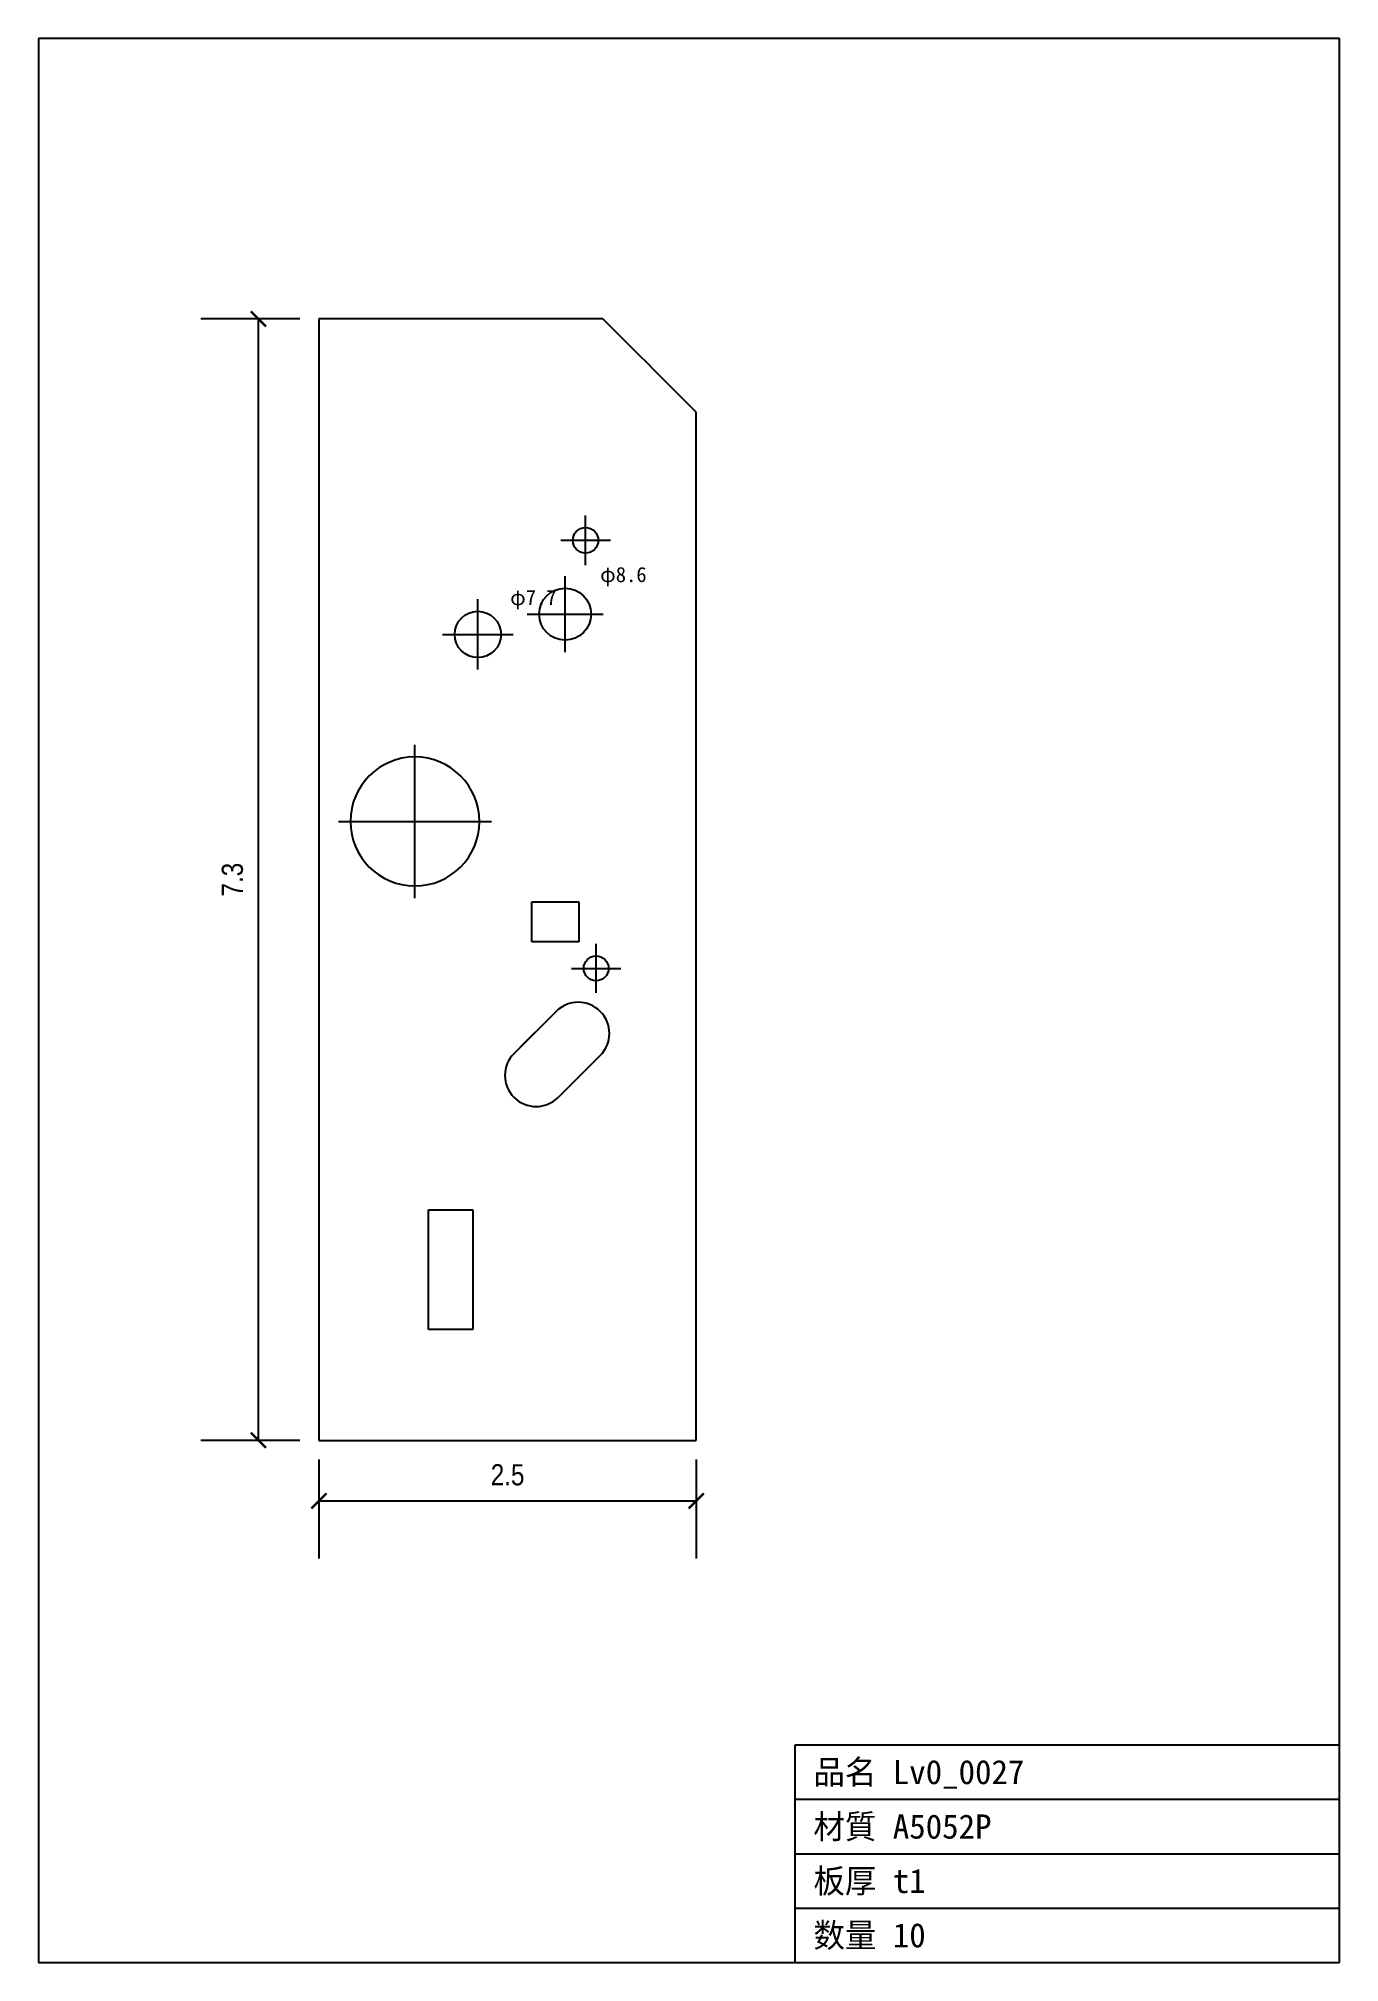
# Model space of a CAD drawing. Header units: inches. Extents: x -1.8 to 6.6, y -3.4 to 9.1.
import ezdxf

# ---------------------------------------------------------------- set-up
doc = ezdxf.new("R2010")
doc.units = ezdxf.units.IN
doc.linetypes.add('CENTER', pattern=[5.08, 3.175, -0.635, 0.635, -0.635])
doc.styles.add('OpenSansCondensed-Light', font='OpenSansCondensed-Light.ttf')
doc.dimstyles.new('EZDXF', dxfattribs={"dimtxt": 0.25, "dimasz": 0.175, "dimexe": 0.375, "dimexo": 0.125, "dimgap": 0.1, "dimtad": 1, "dimlfac": 100, "dimzin": 12, "dimdsep": 46, "dimtxsty": 'OpenSansCondensed-Light', "dimblk": 'ARCHTICK', "dimcen": 2.5, "dimazin": 3, "dimtfac": 0.5, "dimtmove": 2, "dimatfit": 3})

# ---------------------------------------------------------------- blocks, each defined once
blk = doc.blocks.new('HOLE_D8_61')
blk.add_circle((0, 0), 0.169)
blk = doc.blocks.new('HOLE_D7_66')
blk.add_circle((0, 0), 0.151)
blk = doc.blocks.new('_ARCHTICK')
at = {"color": 0, "linetype": 'BYBLOCK', "const_width": 0.15}
blk.add_lwpolyline([(-0.5, -0.5), (0.5, 0.5)], dxfattribs=at)

msp = doc.modelspace()

# ---------------------------------------------------------------- linework, layer by layer
at = {"color": 7, "linetype": 'CONTINUOUS'}
for p, q in [((6.645, 9.13), (-1.826, 9.13)), ((-1.826, 9.13), (-1.826, -3.401)), ((6.645, -3.401), (6.645, 9.13)), ((0, 7.304), (0, 0)), ((1.849, 7.304), (0, 7.304)), ((2.099, 7.055), (1.849, 7.304)), ((2.126, 7.028), (2.099, 7.055)), ((2.199, 6.954), (2.126, 7.028)), ((2.457, 6.696), (2.199, 6.954)), ((2.457, 0), (2.457, 6.697)), ((1.387, 3.369), (1.387, 3.508)), ((1.387, 3.508), (1.693, 3.508)), ((1.693, 3.508), (1.693, 3.388)), ((1.693, 3.388), (1.693, 3.247)), ((1.387, 3.32), (1.387, 3.369)), ((1.387, 3.247), (1.387, 3.32)), ((1.693, 3.247), (1.387, 3.247)), ((1.544, 2.794), (1.271, 2.52)), ((1.472, 2.722), (1.544, 2.794)), ((1.35, 2.599), (1.472, 2.722)), ((1.271, 2.52), (1.35, 2.599)), ((1.832, 2.507), (1.558, 2.233)), ((0.714, 0.721), (0.714, 1.502)), ((0.714, 1.502), (1.003, 1.502)), ((1.003, 1.502), (1.003, 0.721)), ((1.003, 0.721), (0.714, 0.721)), ((0, 0), (2.457, 0)), ((3.102, -3.401), (3.102, -1.984)), ((3.102, -1.984), (6.645, -1.984)), ((3.102, -2.338), (6.645, -2.338)), ((3.102, -2.692), (6.645, -2.692)), ((3.102, -3.047), (6.645, -3.047)), ((-1.826, -3.401), (6.645, -3.401))]:
    msp.add_line(p, q, dxfattribs=at)
at = {"color": 1, "linetype": 'CENTER'}
for p, q in [((1.736, 5.7), (1.736, 6.024)), ((1.575, 5.862), (1.898, 5.862)), ((1.603, 5.133), (1.603, 5.629)), ((1.035, 5.02), (1.035, 5.479)), ((1.355, 5.381), (1.851, 5.381)), ((0.805, 5.249), (1.264, 5.249)), ((0.625, 3.532), (0.625, 4.53)), ((0.127, 4.031), (1.124, 4.031)), ((1.805, 2.914), (1.805, 3.234)), ((1.645, 3.074), (1.965, 3.074))]:
    msp.add_line(p, q, dxfattribs=at)
at = {"color": 7, "linetype": 'CONTINUOUS'}
for centre, radius in [((1.736, 5.862), 0.0831), ((1.805, 3.074), 0.0811)]:
    msp.add_circle(centre, radius, dxfattribs=at)
for centre, radius, start, end in [((0.625, 4.031), 0.42, 0, 180), ((0.625, 4.031), 0.42, 180, 0), ((1.688, 2.65), 0.203, -45, 135), ((1.414, 2.377), 0.203, 135, -45)]:
    msp.add_arc(centre, radius, start, end, dxfattribs=at)

# ---------------------------------------------------------------- block references
for name, p in [('HOLE_D8_61', (1.603, 5.381)), ('HOLE_D7_66', (1.035, 5.249))]:
    msp.add_blockref(name, p, dxfattribs=at)

# ---------------------------------------------------------------- texts
at = {"color": 2}
for s, height, p in [('φ8.6', 0.0984, (1.831, 5.59)), ('φ7.7', 0.0984, (1.245, 5.44)), ('品名 Lv0_0027', 0.15748, (3.22, -2.239)), ('材質 A5052P', 0.1575, (3.22, -2.594)), ('板厚 t1', 0.1575, (3.22, -2.948)), ('数量 10', 0.1575, (3.22, -3.302))]:
    msp.add_text(s, height=height, dxfattribs=at).set_placement(p)

# ---------------------------------------------------------------- dimensions: what is measured, and where the dimension line sits
at = {"color": 8}
msp.add_linear_dim(base=(-0.394, 0), p1=(0, 0), p2=(0, 7.304), angle=90, dimstyle='EZDXF', override={"dimtxt": 0.137795, "dimasz": 0.098425, "dimdec": 1, "dimlfac": 1}, dxfattribs=at).render()
msp.add_linear_dim(base=(0, -0.394), p1=(0, 0), p2=(2.457, 0), dimstyle='EZDXF', override={"dimtxt": 0.137795, "dimasz": 0.098425, "dimdec": 1, "dimlfac": 1}, dxfattribs=at).render()

doc.saveas('drawing.dxf')
